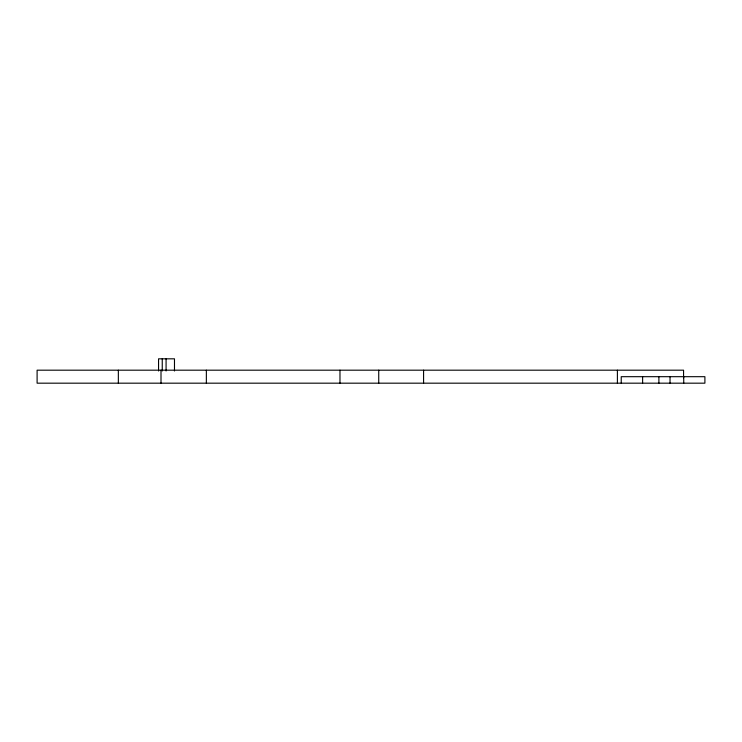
<?xml version="1.0" encoding="UTF-8"?>
<svg xmlns="http://www.w3.org/2000/svg" width="742" height="742" viewBox="0 0 742 742"><rect width="100%" height="100%" fill="white"/><g stroke="black" fill="none" stroke-linecap="round" stroke-linejoin="round"><path stroke-width="1.11" d="M683.734 376.686L683.734 383.178M683.567 377.761L683.567 370.184L37.1 370.184L37.1 383.178L704.9 383.178L704.9 376.686L621.23 376.686L621.23 383.178M670.035 376.686L670.035 383.178M658.896 376.686L658.896 383.178M642.618 376.686L642.618 383.178M617.4 370.184L617.4 383.178M423.58 370.184L423.58 383.178M378.735 370.184L378.735 383.178M339.975 370.184L339.975 383.178M206.359 370.184L206.359 383.178M174.481 371L174.481 358.822L158.556 358.822L158.556 371M166.078 358.822L166.078 371M162.248 358.822L162.248 371M161.005 370.184L161.005 383.178M118.349 370.184L118.349 383.178"/></g></svg>
